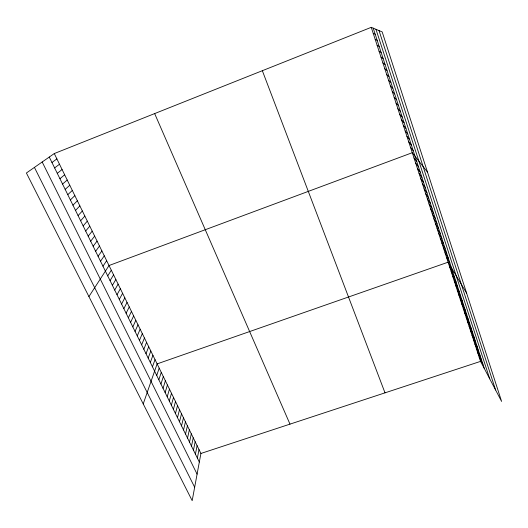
<?xml version="1.0" encoding="UTF-8"?>
<svg xmlns="http://www.w3.org/2000/svg" width="528" height="528" viewBox="0 0 528 528"><rect width="100%" height="100%" fill="white"/><g stroke="black" fill="none" stroke-linecap="round" stroke-linejoin="round"><path stroke-width="0.79" d="M54.278 153.556L200.911 453.466L192.179 500.669L26.4 172.999L54.278 153.556L371.25 27.331L382.18 31.911L501.6 401.419L480.559 361.376L371.25 27.331M197.373 458.106L199.003 449.572M195.426 454.139L197.089 445.658M193.466 450.153L195.169 441.731M191.492 446.153L193.241 437.785M189.519 442.134L191.301 433.818M187.532 438.095L189.361 429.845M185.539 434.042L187.407 425.845M183.533 429.977L185.447 421.839M181.526 425.885L183.473 417.806M179.507 421.78L181.5 413.767M177.481 417.661L179.513 409.702M175.441 413.523L177.52 405.623M173.395 409.365L175.514 401.531M171.343 405.194L173.507 397.419M169.283 400.996L171.488 393.287M167.211 396.792L169.462 389.143M165.132 392.561L167.422 384.978M163.04 388.318L165.376 380.794M160.941 384.047L163.324 376.596M158.836 379.771L161.264 372.379M156.724 375.467L159.192 368.148M143.227 403.907L157.113 363.891L448.107 262.198L466.594 293.106M152.46 366.808L155.027 359.621M150.315 362.452L152.929 355.331M148.163 358.07L150.823 351.021M146.005 353.674L148.705 346.698M143.827 349.259L146.586 342.355M141.649 344.83L144.448 337.986M139.458 340.375L142.309 333.604M137.254 335.9L140.158 329.208M135.049 331.406L137.993 324.786M132.825 326.891L135.821 320.344M130.594 322.357L133.643 315.889M128.357 317.803L131.452 311.408M126.106 313.229L129.254 306.913M123.849 308.636L127.05 302.392M121.579 304.022L124.826 297.858M119.295 299.389L122.602 293.297M117.005 294.73L120.364 288.724M114.701 290.057L118.114 284.123M112.391 285.358L115.856 279.503M110.068 280.639L113.586 274.864M107.738 275.893L111.309 270.211M88.922 296.578L109.025 265.525L412.276 152.704L427.515 172.174M102.967 266.204L106.656 260.687M100.531 261.248L104.273 255.816M98.083 256.271L101.884 250.932M95.627 251.275L99.482 246.015M93.152 246.246L97.073 241.085M90.671 241.204L94.651 236.128M88.176 236.128L92.215 231.145M85.668 231.033L89.767 226.142M83.147 225.911L87.311 221.12M80.619 220.77L84.843 216.064M78.078 215.596L82.361 210.989M75.517 210.401L79.867 205.894M72.95 205.181L77.365 200.772M70.369 199.94L74.844 195.624M67.782 194.667L72.316 190.45M65.175 189.374L69.775 185.255M62.555 184.048L67.228 180.035M59.928 178.702L64.66 174.788M57.281 173.329L62.086 169.521M54.622 167.93L59.492 164.221M51.955 162.499L56.892 158.902M200.911 453.466L480.559 361.376M373.217 33.337L375.203 34.287M375.17 39.31L377.203 40.399M377.117 45.256L379.183 46.471M379.051 51.17L381.157 52.516M380.978 57.05L383.123 58.535M382.892 62.905L385.077 64.515M384.8 68.732L387.017 70.468M386.694 74.527L388.951 76.388M388.582 80.296L390.878 82.282M390.463 86.031L392.792 88.143M392.33 91.74L394.693 93.971M394.185 97.423L396.587 99.772M396.04 103.072L398.475 105.547M397.874 108.695L400.349 111.289M399.709 114.292L402.211 117.005M401.531 119.863L404.072 122.687M403.346 125.407L405.913 128.344M405.148 130.918L407.755 133.973M406.943 136.409L409.583 139.57M408.731 141.867L411.398 145.141M410.507 147.299L413.213 150.685M413.985 157.931L416.75 161.528M415.688 163.126L418.48 166.828M417.377 168.3L420.202 172.108M419.067 173.455L421.918 177.362M420.743 178.576L423.628 182.589M422.413 183.678L425.324 187.79M424.076 188.76L427.013 192.964M425.726 193.816L428.696 198.119M427.376 198.845L430.373 203.247M429.013 203.854L432.036 208.349M430.643 208.837L433.699 213.431M432.267 213.8L435.349 218.486M433.884 218.737L436.993 223.516M435.494 223.654L438.623 228.525M437.092 228.551L440.253 233.515M438.689 233.422L441.877 238.471M440.273 238.273L443.487 243.415M441.857 243.098L445.091 248.332M443.428 247.909L446.688 253.222M444.992 252.688L448.279 258.093M446.549 257.453L449.863 262.944M449.651 266.917L453.011 272.573M451.189 271.616L454.568 277.358M452.714 276.296L456.126 282.117M454.238 280.949L457.67 286.856M455.756 285.589L459.215 291.575M457.268 290.202L460.746 296.274M458.773 294.802L462.271 300.947M460.271 299.376L463.789 305.6M461.762 303.93L465.307 310.233M463.247 308.464L466.811 314.846M464.719 312.979L468.31 319.44M466.191 317.48L469.801 324.014M467.656 321.955L471.286 328.561M469.115 326.41L472.765 333.095M470.567 330.845L474.243 337.603M472.012 335.267L475.708 342.098M473.451 339.662L477.167 346.566M474.883 344.045L478.619 351.021M476.315 348.407L480.064 355.45M477.734 352.75L481.51 359.865M479.147 357.073L482.942 364.254M34.419 167.402L194.66 487.245M42.181 161.99L197.089 474.137M49.269 157.047L199.32 462.059M154.658 113.579L289.984 424.136M262.343 70.699L385.004 392.845M373.204 28.142L484.367 368.63M379.018 30.584L495.594 389.987M375.976 29.304L489.74 378.853"/></g></svg>
